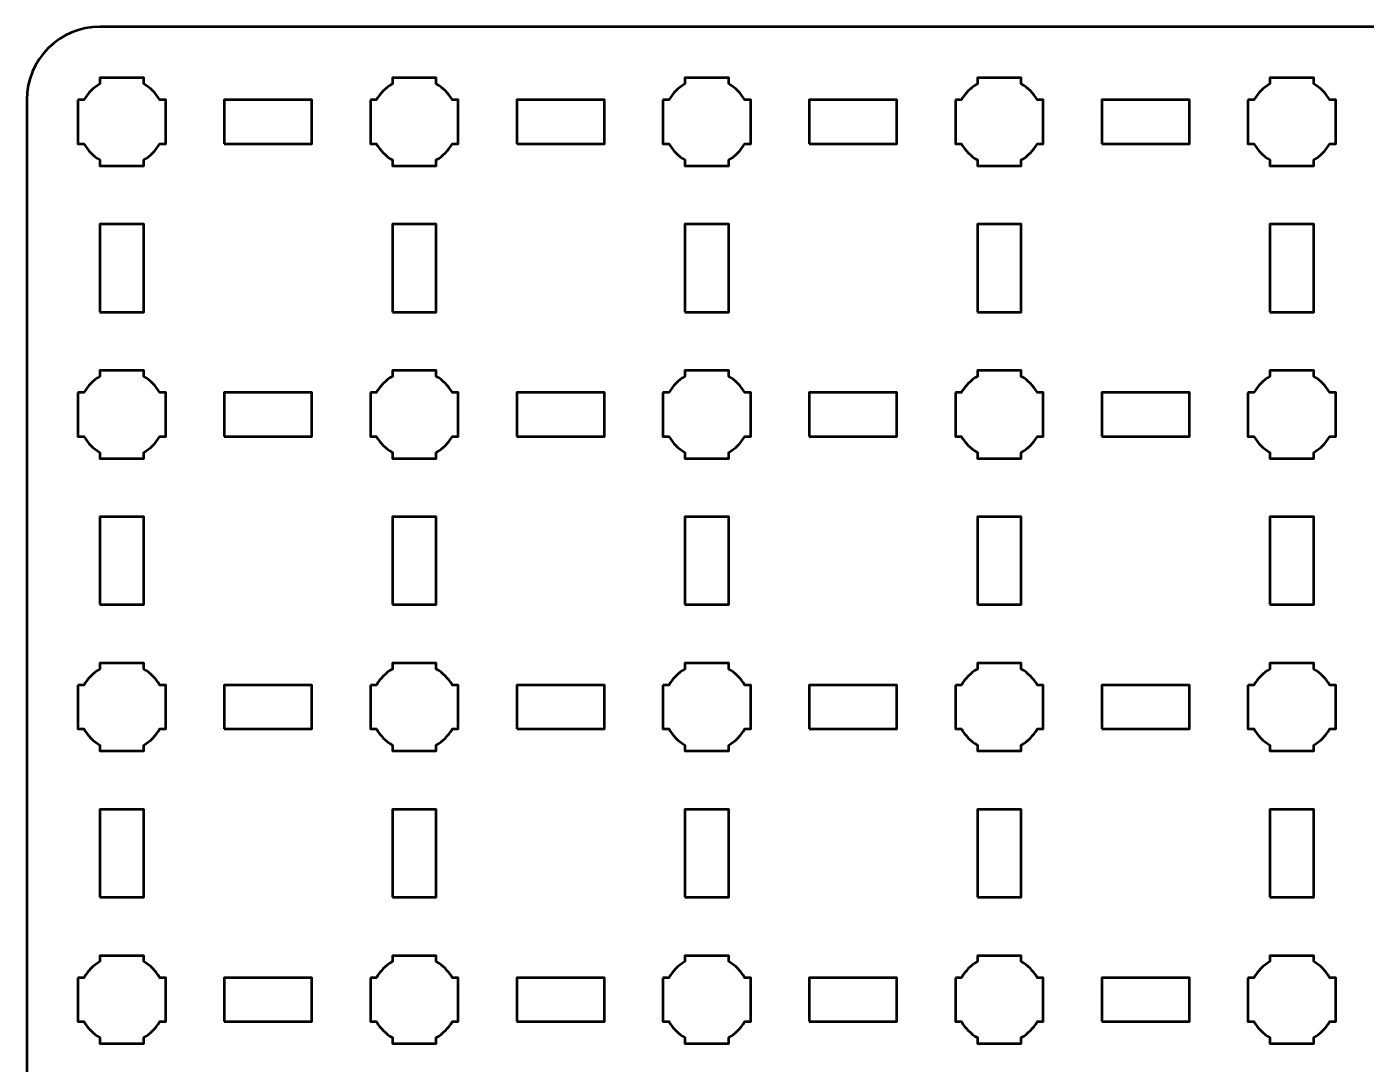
# Model space of a CAD drawing. Header units: centimetres. Extents: x -30.1 to 9.2, y -44.5 to 14.8.
# Drawn here: x -30.15 to -20.99, y 7.71 to 14.8 of the extents above; entities that cross this region are included whole.
import ezdxf

# ---------------------------------------------------------------- set-up
doc = ezdxf.new("R2010")
doc.units = ezdxf.units.CM
doc.header["$MEASUREMENT"] = 0
doc.layers.add('Layer 1', color=7, linetype='Continuous')

msp = doc.modelspace()

# ---------------------------------------------------------------- linework, layer by layer
at = {"layer": 'Layer 1', "color": 250, "lineweight": 53}
for points in [[(-28.8, 14), (-28.2, 14), (-28.2, 14.3), (-28.8, 14.3), (-28.8, 14)], [(-26.8, 14), (-26.2, 14), (-26.2, 14.3), (-26.8, 14.3), (-26.8, 14)], [(-24.8, 14), (-24.2, 14), (-24.2, 14.3), (-24.8, 14.3), (-24.8, 14)], [(-22.8, 14), (-22.2, 14), (-22.2, 14.3), (-22.8, 14.3), (-22.8, 14)], [(-29.65, 12.85), (-29.35, 12.85), (-29.35, 13.45), (-29.65, 13.45), (-29.65, 12.85)], [(-27.65, 12.85), (-27.35, 12.85), (-27.35, 13.45), (-27.65, 13.45), (-27.65, 12.85)], [(-25.65, 12.85), (-25.35, 12.85), (-25.35, 13.45), (-25.65, 13.45), (-25.65, 12.85)], [(-23.65, 12.85), (-23.35, 12.85), (-23.35, 13.45), (-23.65, 13.45), (-23.65, 12.85)], [(-21.65, 12.85), (-21.35, 12.85), (-21.35, 13.45), (-21.65, 13.45), (-21.65, 12.85)], [(-28.8, 12), (-28.2, 12), (-28.2, 12.3), (-28.8, 12.3), (-28.8, 12)], [(-26.8, 12), (-26.2, 12), (-26.2, 12.3), (-26.8, 12.3), (-26.8, 12)], [(-24.8, 12), (-24.2, 12), (-24.2, 12.3), (-24.8, 12.3), (-24.8, 12)], [(-22.8, 12), (-22.2, 12), (-22.2, 12.3), (-22.8, 12.3), (-22.8, 12)], [(-29.65, 10.85), (-29.35, 10.85), (-29.35, 11.45), (-29.65, 11.45), (-29.65, 10.85)], [(-27.65, 10.85), (-27.35, 10.85), (-27.35, 11.45), (-27.65, 11.45), (-27.65, 10.85)], [(-25.65, 10.85), (-25.35, 10.85), (-25.35, 11.45), (-25.65, 11.45), (-25.65, 10.85)], [(-23.65, 10.85), (-23.35, 10.85), (-23.35, 11.45), (-23.65, 11.45), (-23.65, 10.85)], [(-21.65, 10.85), (-21.35, 10.85), (-21.35, 11.45), (-21.65, 11.45), (-21.65, 10.85)], [(-28.8, 10), (-28.2, 10), (-28.2, 10.3), (-28.8, 10.3), (-28.8, 10)], [(-26.8, 10), (-26.2, 10), (-26.2, 10.3), (-26.8, 10.3), (-26.8, 10)], [(-24.8, 10), (-24.2, 10), (-24.2, 10.3), (-24.8, 10.3), (-24.8, 10)], [(-22.8, 10), (-22.2, 10), (-22.2, 10.3), (-22.8, 10.3), (-22.8, 10)], [(-29.65, 8.85), (-29.35, 8.85), (-29.35, 9.45), (-29.65, 9.45), (-29.65, 8.85)], [(-27.65, 8.85), (-27.35, 8.85), (-27.35, 9.45), (-27.65, 9.45), (-27.65, 8.85)], [(-25.65, 8.85), (-25.35, 8.85), (-25.35, 9.45), (-25.65, 9.45), (-25.65, 8.85)], [(-23.65, 8.85), (-23.35, 8.85), (-23.35, 9.45), (-23.65, 9.45), (-23.65, 8.85)], [(-21.65, 8.85), (-21.35, 8.85), (-21.35, 9.45), (-21.65, 9.45), (-21.65, 8.85)], [(-28.8, 8), (-28.2, 8), (-28.2, 8.3), (-28.8, 8.3), (-28.8, 8)], [(-26.8, 8), (-26.2, 8), (-26.2, 8.3), (-26.8, 8.3), (-26.8, 8)], [(-24.8, 8), (-24.2, 8), (-24.2, 8.3), (-24.8, 8.3), (-24.8, 8)], [(-22.8, 8), (-22.2, 8), (-22.2, 8.3), (-22.8, 8.3), (-22.8, 8)]]:
    msp.add_lwpolyline(points, close=True, dxfattribs=at)
msp.add_open_spline([(-30.15, -44), (-30.15, -44), (-30.15, 14.3), (-30.15, 14.3), (-30.15, 14.3), (-30.15, 14.57609), (-29.92609, 14.8), (-29.65, 14.8), (-29.65, 14.8), (-29.65, 14.8), (8.65, 14.8), (8.65, 14.8), (8.65, 14.8), (8.92609, 14.8), (9.15, 14.57609), (9.15, 14.3), (9.15, 14.3), (9.15, 14.3), (9.15, -44), (9.15, -44), (9.15, -44), (9.15, -44.27609), (8.92609, -44.5), (8.65, -44.5), (8.65, -44.5), (8.65, -44.5), (-29.65, -44.5), (-29.65, -44.5), (-29.65, -44.5), (-29.92609, -44.5), (-30.15, -44.27609), (-30.15, -44)], degree=3, knots=[0, 0, 0, 0, 0.125, 0.125, 0.125, 0.125, 0.25, 0.25, 0.25, 0.25, 0.375, 0.375, 0.375, 0.375, 0.5, 0.5, 0.5, 0.5, 0.625, 0.625, 0.625, 0.625, 0.75, 0.75, 0.75, 0.75, 0.875, 0.875, 0.875, 0.875, 1, 1, 1, 1], dxfattribs=at)
at = {"layer": 'Layer 1', "lineweight": 53}
for points in [[(-29.8, 14.3), (-29.8, 14.3), (-29.75985, 14.3), (-29.75985, 14.3), (-29.75985, 14.3), (-29.7335, 14.34553), (-29.69553, 14.3835), (-29.65, 14.40985), (-29.65, 14.40985), (-29.65, 14.40985), (-29.65, 14.45), (-29.65, 14.45), (-29.65, 14.45), (-29.65, 14.45), (-29.5, 14.45), (-29.5, 14.45), (-29.5, 14.45), (-29.5, 14.45), (-29.35, 14.45), (-29.35, 14.45), (-29.35, 14.45), (-29.35, 14.45), (-29.35, 14.40985), (-29.35, 14.40985), (-29.35, 14.40985), (-29.30447, 14.3835), (-29.2665, 14.34553), (-29.24015, 14.3), (-29.24015, 14.3), (-29.24015, 14.3), (-29.2, 14.3), (-29.2, 14.3), (-29.2, 14.3), (-29.2, 14.3), (-29.2, 14.15), (-29.2, 14.15), (-29.2, 14.15), (-29.2, 14.15), (-29.2, 14), (-29.2, 14), (-29.2, 14), (-29.2, 14), (-29.24015, 14), (-29.24015, 14), (-29.24015, 14), (-29.2665, 13.95447), (-29.30447, 13.9165), (-29.35, 13.89015), (-29.35, 13.89015), (-29.35, 13.89015), (-29.35, 13.85), (-29.35, 13.85), (-29.35, 13.85), (-29.35, 13.85), (-29.5, 13.85), (-29.5, 13.85), (-29.5, 13.85), (-29.5, 13.85), (-29.65, 13.85), (-29.65, 13.85), (-29.65, 13.85), (-29.65, 13.85), (-29.65, 13.89015), (-29.65, 13.89015), (-29.65, 13.89015), (-29.69553, 13.9165), (-29.7335, 13.95447), (-29.75985, 14), (-29.75985, 14), (-29.75985, 14), (-29.8, 14), (-29.8, 14), (-29.8, 14), (-29.8, 14), (-29.8, 14.15), (-29.8, 14.15), (-29.8, 14.15), (-29.8, 14.15), (-29.8, 14.3), (-29.8, 14.3)], [(-27.8, 14.3), (-27.8, 14.3), (-27.75985, 14.3), (-27.75985, 14.3), (-27.75985, 14.3), (-27.7335, 14.34553), (-27.69553, 14.3835), (-27.65, 14.40985), (-27.65, 14.40985), (-27.65, 14.40985), (-27.65, 14.45), (-27.65, 14.45), (-27.65, 14.45), (-27.65, 14.45), (-27.5, 14.45), (-27.5, 14.45), (-27.5, 14.45), (-27.5, 14.45), (-27.35, 14.45), (-27.35, 14.45), (-27.35, 14.45), (-27.35, 14.45), (-27.35, 14.40985), (-27.35, 14.40985), (-27.35, 14.40985), (-27.30447, 14.3835), (-27.2665, 14.34553), (-27.24015, 14.3), (-27.24015, 14.3), (-27.24015, 14.3), (-27.2, 14.3), (-27.2, 14.3), (-27.2, 14.3), (-27.2, 14.3), (-27.2, 14.15), (-27.2, 14.15), (-27.2, 14.15), (-27.2, 14.15), (-27.2, 14), (-27.2, 14), (-27.2, 14), (-27.2, 14), (-27.24015, 14), (-27.24015, 14), (-27.24015, 14), (-27.2665, 13.95447), (-27.30447, 13.9165), (-27.35, 13.89015), (-27.35, 13.89015), (-27.35, 13.89015), (-27.35, 13.85), (-27.35, 13.85), (-27.35, 13.85), (-27.35, 13.85), (-27.5, 13.85), (-27.5, 13.85), (-27.5, 13.85), (-27.5, 13.85), (-27.65, 13.85), (-27.65, 13.85), (-27.65, 13.85), (-27.65, 13.85), (-27.65, 13.89015), (-27.65, 13.89015), (-27.65, 13.89015), (-27.69553, 13.9165), (-27.7335, 13.95447), (-27.75985, 14), (-27.75985, 14), (-27.75985, 14), (-27.8, 14), (-27.8, 14), (-27.8, 14), (-27.8, 14), (-27.8, 14.15), (-27.8, 14.15), (-27.8, 14.15), (-27.8, 14.15), (-27.8, 14.3), (-27.8, 14.3)], [(-25.8, 14.3), (-25.8, 14.3), (-25.75985, 14.3), (-25.75985, 14.3), (-25.75985, 14.3), (-25.7335, 14.34553), (-25.69553, 14.3835), (-25.65, 14.40985), (-25.65, 14.40985), (-25.65, 14.40985), (-25.65, 14.45), (-25.65, 14.45), (-25.65, 14.45), (-25.65, 14.45), (-25.5, 14.45), (-25.5, 14.45), (-25.5, 14.45), (-25.5, 14.45), (-25.35, 14.45), (-25.35, 14.45), (-25.35, 14.45), (-25.35, 14.45), (-25.35, 14.40985), (-25.35, 14.40985), (-25.35, 14.40985), (-25.30447, 14.3835), (-25.2665, 14.34553), (-25.24015, 14.3), (-25.24015, 14.3), (-25.24015, 14.3), (-25.2, 14.3), (-25.2, 14.3), (-25.2, 14.3), (-25.2, 14.3), (-25.2, 14.15), (-25.2, 14.15), (-25.2, 14.15), (-25.2, 14.15), (-25.2, 14), (-25.2, 14), (-25.2, 14), (-25.2, 14), (-25.24015, 14), (-25.24015, 14), (-25.24015, 14), (-25.2665, 13.95447), (-25.30447, 13.9165), (-25.35, 13.89015), (-25.35, 13.89015), (-25.35, 13.89015), (-25.35, 13.85), (-25.35, 13.85), (-25.35, 13.85), (-25.35, 13.85), (-25.5, 13.85), (-25.5, 13.85), (-25.5, 13.85), (-25.5, 13.85), (-25.65, 13.85), (-25.65, 13.85), (-25.65, 13.85), (-25.65, 13.85), (-25.65, 13.89015), (-25.65, 13.89015), (-25.65, 13.89015), (-25.69553, 13.9165), (-25.7335, 13.95447), (-25.75985, 14), (-25.75985, 14), (-25.75985, 14), (-25.8, 14), (-25.8, 14), (-25.8, 14), (-25.8, 14), (-25.8, 14.15), (-25.8, 14.15), (-25.8, 14.15), (-25.8, 14.15), (-25.8, 14.3), (-25.8, 14.3)], [(-23.8, 14.3), (-23.8, 14.3), (-23.75985, 14.3), (-23.75985, 14.3), (-23.75985, 14.3), (-23.7335, 14.34553), (-23.69553, 14.3835), (-23.65, 14.40985), (-23.65, 14.40985), (-23.65, 14.40985), (-23.65, 14.45), (-23.65, 14.45), (-23.65, 14.45), (-23.65, 14.45), (-23.5, 14.45), (-23.5, 14.45), (-23.5, 14.45), (-23.5, 14.45), (-23.35, 14.45), (-23.35, 14.45), (-23.35, 14.45), (-23.35, 14.45), (-23.35, 14.40985), (-23.35, 14.40985), (-23.35, 14.40985), (-23.30447, 14.3835), (-23.2665, 14.34553), (-23.24015, 14.3), (-23.24015, 14.3), (-23.24015, 14.3), (-23.2, 14.3), (-23.2, 14.3), (-23.2, 14.3), (-23.2, 14.3), (-23.2, 14.15), (-23.2, 14.15), (-23.2, 14.15), (-23.2, 14.15), (-23.2, 14), (-23.2, 14), (-23.2, 14), (-23.2, 14), (-23.24015, 14), (-23.24015, 14), (-23.24015, 14), (-23.2665, 13.95447), (-23.30447, 13.9165), (-23.35, 13.89015), (-23.35, 13.89015), (-23.35, 13.89015), (-23.35, 13.85), (-23.35, 13.85), (-23.35, 13.85), (-23.35, 13.85), (-23.5, 13.85), (-23.5, 13.85), (-23.5, 13.85), (-23.5, 13.85), (-23.65, 13.85), (-23.65, 13.85), (-23.65, 13.85), (-23.65, 13.85), (-23.65, 13.89015), (-23.65, 13.89015), (-23.65, 13.89015), (-23.69553, 13.9165), (-23.7335, 13.95447), (-23.75985, 14), (-23.75985, 14), (-23.75985, 14), (-23.8, 14), (-23.8, 14), (-23.8, 14), (-23.8, 14), (-23.8, 14.15), (-23.8, 14.15), (-23.8, 14.15), (-23.8, 14.15), (-23.8, 14.3), (-23.8, 14.3)], [(-21.8, 14.3), (-21.8, 14.3), (-21.75985, 14.3), (-21.75985, 14.3), (-21.75985, 14.3), (-21.7335, 14.34553), (-21.69553, 14.3835), (-21.65, 14.40985), (-21.65, 14.40985), (-21.65, 14.40985), (-21.65, 14.45), (-21.65, 14.45), (-21.65, 14.45), (-21.65, 14.45), (-21.5, 14.45), (-21.5, 14.45), (-21.5, 14.45), (-21.5, 14.45), (-21.35, 14.45), (-21.35, 14.45), (-21.35, 14.45), (-21.35, 14.45), (-21.35, 14.40985), (-21.35, 14.40985), (-21.35, 14.40985), (-21.30447, 14.3835), (-21.2665, 14.34553), (-21.24015, 14.3), (-21.24015, 14.3), (-21.24015, 14.3), (-21.2, 14.3), (-21.2, 14.3), (-21.2, 14.3), (-21.2, 14.3), (-21.2, 14.15), (-21.2, 14.15), (-21.2, 14.15), (-21.2, 14.15), (-21.2, 14), (-21.2, 14), (-21.2, 14), (-21.2, 14), (-21.24015, 14), (-21.24015, 14), (-21.24015, 14), (-21.2665, 13.95447), (-21.30447, 13.9165), (-21.35, 13.89015), (-21.35, 13.89015), (-21.35, 13.89015), (-21.35, 13.85), (-21.35, 13.85), (-21.35, 13.85), (-21.35, 13.85), (-21.5, 13.85), (-21.5, 13.85), (-21.5, 13.85), (-21.5, 13.85), (-21.65, 13.85), (-21.65, 13.85), (-21.65, 13.85), (-21.65, 13.85), (-21.65, 13.89015), (-21.65, 13.89015), (-21.65, 13.89015), (-21.69553, 13.9165), (-21.7335, 13.95447), (-21.75985, 14), (-21.75985, 14), (-21.75985, 14), (-21.8, 14), (-21.8, 14), (-21.8, 14), (-21.8, 14), (-21.8, 14.15), (-21.8, 14.15), (-21.8, 14.15), (-21.8, 14.15), (-21.8, 14.3), (-21.8, 14.3)], [(-29.8, 12.3), (-29.8, 12.3), (-29.75985, 12.3), (-29.75985, 12.3), (-29.75985, 12.3), (-29.7335, 12.34553), (-29.69553, 12.3835), (-29.65, 12.40985), (-29.65, 12.40985), (-29.65, 12.40985), (-29.65, 12.45), (-29.65, 12.45), (-29.65, 12.45), (-29.65, 12.45), (-29.5, 12.45), (-29.5, 12.45), (-29.5, 12.45), (-29.5, 12.45), (-29.35, 12.45), (-29.35, 12.45), (-29.35, 12.45), (-29.35, 12.45), (-29.35, 12.40985), (-29.35, 12.40985), (-29.35, 12.40985), (-29.30447, 12.3835), (-29.2665, 12.34553), (-29.24015, 12.3), (-29.24015, 12.3), (-29.24015, 12.3), (-29.2, 12.3), (-29.2, 12.3), (-29.2, 12.3), (-29.2, 12.3), (-29.2, 12.15), (-29.2, 12.15), (-29.2, 12.15), (-29.2, 12.15), (-29.2, 12), (-29.2, 12), (-29.2, 12), (-29.2, 12), (-29.24015, 12), (-29.24015, 12), (-29.24015, 12), (-29.2665, 11.95447), (-29.30447, 11.9165), (-29.35, 11.89015), (-29.35, 11.89015), (-29.35, 11.89015), (-29.35, 11.85), (-29.35, 11.85), (-29.35, 11.85), (-29.35, 11.85), (-29.5, 11.85), (-29.5, 11.85), (-29.5, 11.85), (-29.5, 11.85), (-29.65, 11.85), (-29.65, 11.85), (-29.65, 11.85), (-29.65, 11.85), (-29.65, 11.89015), (-29.65, 11.89015), (-29.65, 11.89015), (-29.69553, 11.9165), (-29.7335, 11.95447), (-29.75985, 12), (-29.75985, 12), (-29.75985, 12), (-29.8, 12), (-29.8, 12), (-29.8, 12), (-29.8, 12), (-29.8, 12.15), (-29.8, 12.15), (-29.8, 12.15), (-29.8, 12.15), (-29.8, 12.3), (-29.8, 12.3)], [(-27.8, 12.3), (-27.8, 12.3), (-27.75985, 12.3), (-27.75985, 12.3), (-27.75985, 12.3), (-27.7335, 12.34553), (-27.69553, 12.3835), (-27.65, 12.40985), (-27.65, 12.40985), (-27.65, 12.40985), (-27.65, 12.45), (-27.65, 12.45), (-27.65, 12.45), (-27.65, 12.45), (-27.5, 12.45), (-27.5, 12.45), (-27.5, 12.45), (-27.5, 12.45), (-27.35, 12.45), (-27.35, 12.45), (-27.35, 12.45), (-27.35, 12.45), (-27.35, 12.40985), (-27.35, 12.40985), (-27.35, 12.40985), (-27.30447, 12.3835), (-27.2665, 12.34553), (-27.24015, 12.3), (-27.24015, 12.3), (-27.24015, 12.3), (-27.2, 12.3), (-27.2, 12.3), (-27.2, 12.3), (-27.2, 12.3), (-27.2, 12.15), (-27.2, 12.15), (-27.2, 12.15), (-27.2, 12.15), (-27.2, 12), (-27.2, 12), (-27.2, 12), (-27.2, 12), (-27.24015, 12), (-27.24015, 12), (-27.24015, 12), (-27.2665, 11.95447), (-27.30447, 11.9165), (-27.35, 11.89015), (-27.35, 11.89015), (-27.35, 11.89015), (-27.35, 11.85), (-27.35, 11.85), (-27.35, 11.85), (-27.35, 11.85), (-27.5, 11.85), (-27.5, 11.85), (-27.5, 11.85), (-27.5, 11.85), (-27.65, 11.85), (-27.65, 11.85), (-27.65, 11.85), (-27.65, 11.85), (-27.65, 11.89015), (-27.65, 11.89015), (-27.65, 11.89015), (-27.69553, 11.9165), (-27.7335, 11.95447), (-27.75985, 12), (-27.75985, 12), (-27.75985, 12), (-27.8, 12), (-27.8, 12), (-27.8, 12), (-27.8, 12), (-27.8, 12.15), (-27.8, 12.15), (-27.8, 12.15), (-27.8, 12.15), (-27.8, 12.3), (-27.8, 12.3)], [(-25.8, 12.3), (-25.8, 12.3), (-25.75985, 12.3), (-25.75985, 12.3), (-25.75985, 12.3), (-25.7335, 12.34553), (-25.69553, 12.3835), (-25.65, 12.40985), (-25.65, 12.40985), (-25.65, 12.40985), (-25.65, 12.45), (-25.65, 12.45), (-25.65, 12.45), (-25.65, 12.45), (-25.5, 12.45), (-25.5, 12.45), (-25.5, 12.45), (-25.5, 12.45), (-25.35, 12.45), (-25.35, 12.45), (-25.35, 12.45), (-25.35, 12.45), (-25.35, 12.40985), (-25.35, 12.40985), (-25.35, 12.40985), (-25.30447, 12.3835), (-25.2665, 12.34553), (-25.24015, 12.3), (-25.24015, 12.3), (-25.24015, 12.3), (-25.2, 12.3), (-25.2, 12.3), (-25.2, 12.3), (-25.2, 12.3), (-25.2, 12.15), (-25.2, 12.15), (-25.2, 12.15), (-25.2, 12.15), (-25.2, 12), (-25.2, 12), (-25.2, 12), (-25.2, 12), (-25.24015, 12), (-25.24015, 12), (-25.24015, 12), (-25.2665, 11.95447), (-25.30447, 11.9165), (-25.35, 11.89015), (-25.35, 11.89015), (-25.35, 11.89015), (-25.35, 11.85), (-25.35, 11.85), (-25.35, 11.85), (-25.35, 11.85), (-25.5, 11.85), (-25.5, 11.85), (-25.5, 11.85), (-25.5, 11.85), (-25.65, 11.85), (-25.65, 11.85), (-25.65, 11.85), (-25.65, 11.85), (-25.65, 11.89015), (-25.65, 11.89015), (-25.65, 11.89015), (-25.69553, 11.9165), (-25.7335, 11.95447), (-25.75985, 12), (-25.75985, 12), (-25.75985, 12), (-25.8, 12), (-25.8, 12), (-25.8, 12), (-25.8, 12), (-25.8, 12.15), (-25.8, 12.15), (-25.8, 12.15), (-25.8, 12.15), (-25.8, 12.3), (-25.8, 12.3)], [(-23.8, 12.3), (-23.8, 12.3), (-23.75985, 12.3), (-23.75985, 12.3), (-23.75985, 12.3), (-23.7335, 12.34553), (-23.69553, 12.3835), (-23.65, 12.40985), (-23.65, 12.40985), (-23.65, 12.40985), (-23.65, 12.45), (-23.65, 12.45), (-23.65, 12.45), (-23.65, 12.45), (-23.5, 12.45), (-23.5, 12.45), (-23.5, 12.45), (-23.5, 12.45), (-23.35, 12.45), (-23.35, 12.45), (-23.35, 12.45), (-23.35, 12.45), (-23.35, 12.40985), (-23.35, 12.40985), (-23.35, 12.40985), (-23.30447, 12.3835), (-23.2665, 12.34553), (-23.24015, 12.3), (-23.24015, 12.3), (-23.24015, 12.3), (-23.2, 12.3), (-23.2, 12.3), (-23.2, 12.3), (-23.2, 12.3), (-23.2, 12.15), (-23.2, 12.15), (-23.2, 12.15), (-23.2, 12.15), (-23.2, 12), (-23.2, 12), (-23.2, 12), (-23.2, 12), (-23.24015, 12), (-23.24015, 12), (-23.24015, 12), (-23.2665, 11.95447), (-23.30447, 11.9165), (-23.35, 11.89015), (-23.35, 11.89015), (-23.35, 11.89015), (-23.35, 11.85), (-23.35, 11.85), (-23.35, 11.85), (-23.35, 11.85), (-23.5, 11.85), (-23.5, 11.85), (-23.5, 11.85), (-23.5, 11.85), (-23.65, 11.85), (-23.65, 11.85), (-23.65, 11.85), (-23.65, 11.85), (-23.65, 11.89015), (-23.65, 11.89015), (-23.65, 11.89015), (-23.69553, 11.9165), (-23.7335, 11.95447), (-23.75985, 12), (-23.75985, 12), (-23.75985, 12), (-23.8, 12), (-23.8, 12), (-23.8, 12), (-23.8, 12), (-23.8, 12.15), (-23.8, 12.15), (-23.8, 12.15), (-23.8, 12.15), (-23.8, 12.3), (-23.8, 12.3)], [(-21.8, 12.3), (-21.8, 12.3), (-21.75985, 12.3), (-21.75985, 12.3), (-21.75985, 12.3), (-21.7335, 12.34553), (-21.69553, 12.3835), (-21.65, 12.40985), (-21.65, 12.40985), (-21.65, 12.40985), (-21.65, 12.45), (-21.65, 12.45), (-21.65, 12.45), (-21.65, 12.45), (-21.5, 12.45), (-21.5, 12.45), (-21.5, 12.45), (-21.5, 12.45), (-21.35, 12.45), (-21.35, 12.45), (-21.35, 12.45), (-21.35, 12.45), (-21.35, 12.40985), (-21.35, 12.40985), (-21.35, 12.40985), (-21.30447, 12.3835), (-21.2665, 12.34553), (-21.24015, 12.3), (-21.24015, 12.3), (-21.24015, 12.3), (-21.2, 12.3), (-21.2, 12.3), (-21.2, 12.3), (-21.2, 12.3), (-21.2, 12.15), (-21.2, 12.15), (-21.2, 12.15), (-21.2, 12.15), (-21.2, 12), (-21.2, 12), (-21.2, 12), (-21.2, 12), (-21.24015, 12), (-21.24015, 12), (-21.24015, 12), (-21.2665, 11.95447), (-21.30447, 11.9165), (-21.35, 11.89015), (-21.35, 11.89015), (-21.35, 11.89015), (-21.35, 11.85), (-21.35, 11.85), (-21.35, 11.85), (-21.35, 11.85), (-21.5, 11.85), (-21.5, 11.85), (-21.5, 11.85), (-21.5, 11.85), (-21.65, 11.85), (-21.65, 11.85), (-21.65, 11.85), (-21.65, 11.85), (-21.65, 11.89015), (-21.65, 11.89015), (-21.65, 11.89015), (-21.69553, 11.9165), (-21.7335, 11.95447), (-21.75985, 12), (-21.75985, 12), (-21.75985, 12), (-21.8, 12), (-21.8, 12), (-21.8, 12), (-21.8, 12), (-21.8, 12.15), (-21.8, 12.15), (-21.8, 12.15), (-21.8, 12.15), (-21.8, 12.3), (-21.8, 12.3)], [(-29.8, 10.3), (-29.8, 10.3), (-29.75985, 10.3), (-29.75985, 10.3), (-29.75985, 10.3), (-29.7335, 10.34553), (-29.69553, 10.3835), (-29.65, 10.40985), (-29.65, 10.40985), (-29.65, 10.40985), (-29.65, 10.45), (-29.65, 10.45), (-29.65, 10.45), (-29.65, 10.45), (-29.5, 10.45), (-29.5, 10.45), (-29.5, 10.45), (-29.5, 10.45), (-29.35, 10.45), (-29.35, 10.45), (-29.35, 10.45), (-29.35, 10.45), (-29.35, 10.40985), (-29.35, 10.40985), (-29.35, 10.40985), (-29.30447, 10.3835), (-29.2665, 10.34553), (-29.24015, 10.3), (-29.24015, 10.3), (-29.24015, 10.3), (-29.2, 10.3), (-29.2, 10.3), (-29.2, 10.3), (-29.2, 10.3), (-29.2, 10.15), (-29.2, 10.15), (-29.2, 10.15), (-29.2, 10.15), (-29.2, 10), (-29.2, 10), (-29.2, 10), (-29.2, 10), (-29.24015, 10), (-29.24015, 10), (-29.24015, 10), (-29.2665, 9.95447), (-29.30447, 9.9165), (-29.35, 9.89015), (-29.35, 9.89015), (-29.35, 9.89015), (-29.35, 9.85), (-29.35, 9.85), (-29.35, 9.85), (-29.35, 9.85), (-29.5, 9.85), (-29.5, 9.85), (-29.5, 9.85), (-29.5, 9.85), (-29.65, 9.85), (-29.65, 9.85), (-29.65, 9.85), (-29.65, 9.85), (-29.65, 9.89015), (-29.65, 9.89015), (-29.65, 9.89015), (-29.69553, 9.9165), (-29.7335, 9.95447), (-29.75985, 10), (-29.75985, 10), (-29.75985, 10), (-29.8, 10), (-29.8, 10), (-29.8, 10), (-29.8, 10), (-29.8, 10.15), (-29.8, 10.15), (-29.8, 10.15), (-29.8, 10.15), (-29.8, 10.3), (-29.8, 10.3)], [(-27.8, 10.3), (-27.8, 10.3), (-27.75985, 10.3), (-27.75985, 10.3), (-27.75985, 10.3), (-27.7335, 10.34553), (-27.69553, 10.3835), (-27.65, 10.40985), (-27.65, 10.40985), (-27.65, 10.40985), (-27.65, 10.45), (-27.65, 10.45), (-27.65, 10.45), (-27.65, 10.45), (-27.5, 10.45), (-27.5, 10.45), (-27.5, 10.45), (-27.5, 10.45), (-27.35, 10.45), (-27.35, 10.45), (-27.35, 10.45), (-27.35, 10.45), (-27.35, 10.40985), (-27.35, 10.40985), (-27.35, 10.40985), (-27.30447, 10.3835), (-27.2665, 10.34553), (-27.24015, 10.3), (-27.24015, 10.3), (-27.24015, 10.3), (-27.2, 10.3), (-27.2, 10.3), (-27.2, 10.3), (-27.2, 10.3), (-27.2, 10.15), (-27.2, 10.15), (-27.2, 10.15), (-27.2, 10.15), (-27.2, 10), (-27.2, 10), (-27.2, 10), (-27.2, 10), (-27.24015, 10), (-27.24015, 10), (-27.24015, 10), (-27.2665, 9.95447), (-27.30447, 9.9165), (-27.35, 9.89015), (-27.35, 9.89015), (-27.35, 9.89015), (-27.35, 9.85), (-27.35, 9.85), (-27.35, 9.85), (-27.35, 9.85), (-27.5, 9.85), (-27.5, 9.85), (-27.5, 9.85), (-27.5, 9.85), (-27.65, 9.85), (-27.65, 9.85), (-27.65, 9.85), (-27.65, 9.85), (-27.65, 9.89015), (-27.65, 9.89015), (-27.65, 9.89015), (-27.69553, 9.9165), (-27.7335, 9.95447), (-27.75985, 10), (-27.75985, 10), (-27.75985, 10), (-27.8, 10), (-27.8, 10), (-27.8, 10), (-27.8, 10), (-27.8, 10.15), (-27.8, 10.15), (-27.8, 10.15), (-27.8, 10.15), (-27.8, 10.3), (-27.8, 10.3)], [(-25.8, 10.3), (-25.8, 10.3), (-25.75985, 10.3), (-25.75985, 10.3), (-25.75985, 10.3), (-25.7335, 10.34553), (-25.69553, 10.3835), (-25.65, 10.40985), (-25.65, 10.40985), (-25.65, 10.40985), (-25.65, 10.45), (-25.65, 10.45), (-25.65, 10.45), (-25.65, 10.45), (-25.5, 10.45), (-25.5, 10.45), (-25.5, 10.45), (-25.5, 10.45), (-25.35, 10.45), (-25.35, 10.45), (-25.35, 10.45), (-25.35, 10.45), (-25.35, 10.40985), (-25.35, 10.40985), (-25.35, 10.40985), (-25.30447, 10.3835), (-25.2665, 10.34553), (-25.24015, 10.3), (-25.24015, 10.3), (-25.24015, 10.3), (-25.2, 10.3), (-25.2, 10.3), (-25.2, 10.3), (-25.2, 10.3), (-25.2, 10.15), (-25.2, 10.15), (-25.2, 10.15), (-25.2, 10.15), (-25.2, 10), (-25.2, 10), (-25.2, 10), (-25.2, 10), (-25.24015, 10), (-25.24015, 10), (-25.24015, 10), (-25.2665, 9.95447), (-25.30447, 9.9165), (-25.35, 9.89015), (-25.35, 9.89015), (-25.35, 9.89015), (-25.35, 9.85), (-25.35, 9.85), (-25.35, 9.85), (-25.35, 9.85), (-25.5, 9.85), (-25.5, 9.85), (-25.5, 9.85), (-25.5, 9.85), (-25.65, 9.85), (-25.65, 9.85), (-25.65, 9.85), (-25.65, 9.85), (-25.65, 9.89015), (-25.65, 9.89015), (-25.65, 9.89015), (-25.69553, 9.9165), (-25.7335, 9.95447), (-25.75985, 10), (-25.75985, 10), (-25.75985, 10), (-25.8, 10), (-25.8, 10), (-25.8, 10), (-25.8, 10), (-25.8, 10.15), (-25.8, 10.15), (-25.8, 10.15), (-25.8, 10.15), (-25.8, 10.3), (-25.8, 10.3)], [(-23.8, 10.3), (-23.8, 10.3), (-23.75985, 10.3), (-23.75985, 10.3), (-23.75985, 10.3), (-23.7335, 10.34553), (-23.69553, 10.3835), (-23.65, 10.40985), (-23.65, 10.40985), (-23.65, 10.40985), (-23.65, 10.45), (-23.65, 10.45), (-23.65, 10.45), (-23.65, 10.45), (-23.5, 10.45), (-23.5, 10.45), (-23.5, 10.45), (-23.5, 10.45), (-23.35, 10.45), (-23.35, 10.45), (-23.35, 10.45), (-23.35, 10.45), (-23.35, 10.40985), (-23.35, 10.40985), (-23.35, 10.40985), (-23.30447, 10.3835), (-23.2665, 10.34553), (-23.24015, 10.3), (-23.24015, 10.3), (-23.24015, 10.3), (-23.2, 10.3), (-23.2, 10.3), (-23.2, 10.3), (-23.2, 10.3), (-23.2, 10.15), (-23.2, 10.15), (-23.2, 10.15), (-23.2, 10.15), (-23.2, 10), (-23.2, 10), (-23.2, 10), (-23.2, 10), (-23.24015, 10), (-23.24015, 10), (-23.24015, 10), (-23.2665, 9.95447), (-23.30447, 9.9165), (-23.35, 9.89015), (-23.35, 9.89015), (-23.35, 9.89015), (-23.35, 9.85), (-23.35, 9.85), (-23.35, 9.85), (-23.35, 9.85), (-23.5, 9.85), (-23.5, 9.85), (-23.5, 9.85), (-23.5, 9.85), (-23.65, 9.85), (-23.65, 9.85), (-23.65, 9.85), (-23.65, 9.85), (-23.65, 9.89015), (-23.65, 9.89015), (-23.65, 9.89015), (-23.69553, 9.9165), (-23.7335, 9.95447), (-23.75985, 10), (-23.75985, 10), (-23.75985, 10), (-23.8, 10), (-23.8, 10), (-23.8, 10), (-23.8, 10), (-23.8, 10.15), (-23.8, 10.15), (-23.8, 10.15), (-23.8, 10.15), (-23.8, 10.3), (-23.8, 10.3)], [(-21.8, 10.3), (-21.8, 10.3), (-21.75985, 10.3), (-21.75985, 10.3), (-21.75985, 10.3), (-21.7335, 10.34553), (-21.69553, 10.3835), (-21.65, 10.40985), (-21.65, 10.40985), (-21.65, 10.40985), (-21.65, 10.45), (-21.65, 10.45), (-21.65, 10.45), (-21.65, 10.45), (-21.5, 10.45), (-21.5, 10.45), (-21.5, 10.45), (-21.5, 10.45), (-21.35, 10.45), (-21.35, 10.45), (-21.35, 10.45), (-21.35, 10.45), (-21.35, 10.40985), (-21.35, 10.40985), (-21.35, 10.40985), (-21.30447, 10.3835), (-21.2665, 10.34553), (-21.24015, 10.3), (-21.24015, 10.3), (-21.24015, 10.3), (-21.2, 10.3), (-21.2, 10.3), (-21.2, 10.3), (-21.2, 10.3), (-21.2, 10.15), (-21.2, 10.15), (-21.2, 10.15), (-21.2, 10.15), (-21.2, 10), (-21.2, 10), (-21.2, 10), (-21.2, 10), (-21.24015, 10), (-21.24015, 10), (-21.24015, 10), (-21.2665, 9.95447), (-21.30447, 9.9165), (-21.35, 9.89015), (-21.35, 9.89015), (-21.35, 9.89015), (-21.35, 9.85), (-21.35, 9.85), (-21.35, 9.85), (-21.35, 9.85), (-21.5, 9.85), (-21.5, 9.85), (-21.5, 9.85), (-21.5, 9.85), (-21.65, 9.85), (-21.65, 9.85), (-21.65, 9.85), (-21.65, 9.85), (-21.65, 9.89015), (-21.65, 9.89015), (-21.65, 9.89015), (-21.69553, 9.9165), (-21.7335, 9.95447), (-21.75985, 10), (-21.75985, 10), (-21.75985, 10), (-21.8, 10), (-21.8, 10), (-21.8, 10), (-21.8, 10), (-21.8, 10.15), (-21.8, 10.15), (-21.8, 10.15), (-21.8, 10.15), (-21.8, 10.3), (-21.8, 10.3)], [(-29.8, 8.3), (-29.8, 8.3), (-29.75985, 8.3), (-29.75985, 8.3), (-29.75985, 8.3), (-29.7335, 8.34553), (-29.69553, 8.3835), (-29.65, 8.40985), (-29.65, 8.40985), (-29.65, 8.40985), (-29.65, 8.45), (-29.65, 8.45), (-29.65, 8.45), (-29.65, 8.45), (-29.5, 8.45), (-29.5, 8.45), (-29.5, 8.45), (-29.5, 8.45), (-29.35, 8.45), (-29.35, 8.45), (-29.35, 8.45), (-29.35, 8.45), (-29.35, 8.40985), (-29.35, 8.40985), (-29.35, 8.40985), (-29.30447, 8.3835), (-29.2665, 8.34553), (-29.24015, 8.3), (-29.24015, 8.3), (-29.24015, 8.3), (-29.2, 8.3), (-29.2, 8.3), (-29.2, 8.3), (-29.2, 8.3), (-29.2, 8.15), (-29.2, 8.15), (-29.2, 8.15), (-29.2, 8.15), (-29.2, 8), (-29.2, 8), (-29.2, 8), (-29.2, 8), (-29.24015, 8), (-29.24015, 8), (-29.24015, 8), (-29.2665, 7.95447), (-29.30447, 7.9165), (-29.35, 7.89015), (-29.35, 7.89015), (-29.35, 7.89015), (-29.35, 7.85), (-29.35, 7.85), (-29.35, 7.85), (-29.35, 7.85), (-29.5, 7.85), (-29.5, 7.85), (-29.5, 7.85), (-29.5, 7.85), (-29.65, 7.85), (-29.65, 7.85), (-29.65, 7.85), (-29.65, 7.85), (-29.65, 7.89015), (-29.65, 7.89015), (-29.65, 7.89015), (-29.69553, 7.9165), (-29.7335, 7.95447), (-29.75985, 8), (-29.75985, 8), (-29.75985, 8), (-29.8, 8), (-29.8, 8), (-29.8, 8), (-29.8, 8), (-29.8, 8.15), (-29.8, 8.15), (-29.8, 8.15), (-29.8, 8.15), (-29.8, 8.3), (-29.8, 8.3)], [(-27.8, 8.3), (-27.8, 8.3), (-27.75985, 8.3), (-27.75985, 8.3), (-27.75985, 8.3), (-27.7335, 8.34553), (-27.69553, 8.3835), (-27.65, 8.40985), (-27.65, 8.40985), (-27.65, 8.40985), (-27.65, 8.45), (-27.65, 8.45), (-27.65, 8.45), (-27.65, 8.45), (-27.5, 8.45), (-27.5, 8.45), (-27.5, 8.45), (-27.5, 8.45), (-27.35, 8.45), (-27.35, 8.45), (-27.35, 8.45), (-27.35, 8.45), (-27.35, 8.40985), (-27.35, 8.40985), (-27.35, 8.40985), (-27.30447, 8.3835), (-27.2665, 8.34553), (-27.24015, 8.3), (-27.24015, 8.3), (-27.24015, 8.3), (-27.2, 8.3), (-27.2, 8.3), (-27.2, 8.3), (-27.2, 8.3), (-27.2, 8.15), (-27.2, 8.15), (-27.2, 8.15), (-27.2, 8.15), (-27.2, 8), (-27.2, 8), (-27.2, 8), (-27.2, 8), (-27.24015, 8), (-27.24015, 8), (-27.24015, 8), (-27.2665, 7.95447), (-27.30447, 7.9165), (-27.35, 7.89015), (-27.35, 7.89015), (-27.35, 7.89015), (-27.35, 7.85), (-27.35, 7.85), (-27.35, 7.85), (-27.35, 7.85), (-27.5, 7.85), (-27.5, 7.85), (-27.5, 7.85), (-27.5, 7.85), (-27.65, 7.85), (-27.65, 7.85), (-27.65, 7.85), (-27.65, 7.85), (-27.65, 7.89015), (-27.65, 7.89015), (-27.65, 7.89015), (-27.69553, 7.9165), (-27.7335, 7.95447), (-27.75985, 8), (-27.75985, 8), (-27.75985, 8), (-27.8, 8), (-27.8, 8), (-27.8, 8), (-27.8, 8), (-27.8, 8.15), (-27.8, 8.15), (-27.8, 8.15), (-27.8, 8.15), (-27.8, 8.3), (-27.8, 8.3)], [(-25.8, 8.3), (-25.8, 8.3), (-25.75985, 8.3), (-25.75985, 8.3), (-25.75985, 8.3), (-25.7335, 8.34553), (-25.69553, 8.3835), (-25.65, 8.40985), (-25.65, 8.40985), (-25.65, 8.40985), (-25.65, 8.45), (-25.65, 8.45), (-25.65, 8.45), (-25.65, 8.45), (-25.5, 8.45), (-25.5, 8.45), (-25.5, 8.45), (-25.5, 8.45), (-25.35, 8.45), (-25.35, 8.45), (-25.35, 8.45), (-25.35, 8.45), (-25.35, 8.40985), (-25.35, 8.40985), (-25.35, 8.40985), (-25.30447, 8.3835), (-25.2665, 8.34553), (-25.24015, 8.3), (-25.24015, 8.3), (-25.24015, 8.3), (-25.2, 8.3), (-25.2, 8.3), (-25.2, 8.3), (-25.2, 8.3), (-25.2, 8.15), (-25.2, 8.15), (-25.2, 8.15), (-25.2, 8.15), (-25.2, 8), (-25.2, 8), (-25.2, 8), (-25.2, 8), (-25.24015, 8), (-25.24015, 8), (-25.24015, 8), (-25.2665, 7.95447), (-25.30447, 7.9165), (-25.35, 7.89015), (-25.35, 7.89015), (-25.35, 7.89015), (-25.35, 7.85), (-25.35, 7.85), (-25.35, 7.85), (-25.35, 7.85), (-25.5, 7.85), (-25.5, 7.85), (-25.5, 7.85), (-25.5, 7.85), (-25.65, 7.85), (-25.65, 7.85), (-25.65, 7.85), (-25.65, 7.85), (-25.65, 7.89015), (-25.65, 7.89015), (-25.65, 7.89015), (-25.69553, 7.9165), (-25.7335, 7.95447), (-25.75985, 8), (-25.75985, 8), (-25.75985, 8), (-25.8, 8), (-25.8, 8), (-25.8, 8), (-25.8, 8), (-25.8, 8.15), (-25.8, 8.15), (-25.8, 8.15), (-25.8, 8.15), (-25.8, 8.3), (-25.8, 8.3)], [(-23.8, 8.3), (-23.8, 8.3), (-23.75985, 8.3), (-23.75985, 8.3), (-23.75985, 8.3), (-23.7335, 8.34553), (-23.69553, 8.3835), (-23.65, 8.40985), (-23.65, 8.40985), (-23.65, 8.40985), (-23.65, 8.45), (-23.65, 8.45), (-23.65, 8.45), (-23.65, 8.45), (-23.5, 8.45), (-23.5, 8.45), (-23.5, 8.45), (-23.5, 8.45), (-23.35, 8.45), (-23.35, 8.45), (-23.35, 8.45), (-23.35, 8.45), (-23.35, 8.40985), (-23.35, 8.40985), (-23.35, 8.40985), (-23.30447, 8.3835), (-23.2665, 8.34553), (-23.24015, 8.3), (-23.24015, 8.3), (-23.24015, 8.3), (-23.2, 8.3), (-23.2, 8.3), (-23.2, 8.3), (-23.2, 8.3), (-23.2, 8.15), (-23.2, 8.15), (-23.2, 8.15), (-23.2, 8.15), (-23.2, 8), (-23.2, 8), (-23.2, 8), (-23.2, 8), (-23.24015, 8), (-23.24015, 8), (-23.24015, 8), (-23.2665, 7.95447), (-23.30447, 7.9165), (-23.35, 7.89015), (-23.35, 7.89015), (-23.35, 7.89015), (-23.35, 7.85), (-23.35, 7.85), (-23.35, 7.85), (-23.35, 7.85), (-23.5, 7.85), (-23.5, 7.85), (-23.5, 7.85), (-23.5, 7.85), (-23.65, 7.85), (-23.65, 7.85), (-23.65, 7.85), (-23.65, 7.85), (-23.65, 7.89015), (-23.65, 7.89015), (-23.65, 7.89015), (-23.69553, 7.9165), (-23.7335, 7.95447), (-23.75985, 8), (-23.75985, 8), (-23.75985, 8), (-23.8, 8), (-23.8, 8), (-23.8, 8), (-23.8, 8), (-23.8, 8.15), (-23.8, 8.15), (-23.8, 8.15), (-23.8, 8.15), (-23.8, 8.3), (-23.8, 8.3)], [(-21.8, 8.3), (-21.8, 8.3), (-21.75985, 8.3), (-21.75985, 8.3), (-21.75985, 8.3), (-21.7335, 8.34553), (-21.69553, 8.3835), (-21.65, 8.40985), (-21.65, 8.40985), (-21.65, 8.40985), (-21.65, 8.45), (-21.65, 8.45), (-21.65, 8.45), (-21.65, 8.45), (-21.5, 8.45), (-21.5, 8.45), (-21.5, 8.45), (-21.5, 8.45), (-21.35, 8.45), (-21.35, 8.45), (-21.35, 8.45), (-21.35, 8.45), (-21.35, 8.40985), (-21.35, 8.40985), (-21.35, 8.40985), (-21.30447, 8.3835), (-21.2665, 8.34553), (-21.24015, 8.3), (-21.24015, 8.3), (-21.24015, 8.3), (-21.2, 8.3), (-21.2, 8.3), (-21.2, 8.3), (-21.2, 8.3), (-21.2, 8.15), (-21.2, 8.15), (-21.2, 8.15), (-21.2, 8.15), (-21.2, 8), (-21.2, 8), (-21.2, 8), (-21.2, 8), (-21.24015, 8), (-21.24015, 8), (-21.24015, 8), (-21.2665, 7.95447), (-21.30447, 7.9165), (-21.35, 7.89015), (-21.35, 7.89015), (-21.35, 7.89015), (-21.35, 7.85), (-21.35, 7.85), (-21.35, 7.85), (-21.35, 7.85), (-21.5, 7.85), (-21.5, 7.85), (-21.5, 7.85), (-21.5, 7.85), (-21.65, 7.85), (-21.65, 7.85), (-21.65, 7.85), (-21.65, 7.85), (-21.65, 7.89015), (-21.65, 7.89015), (-21.65, 7.89015), (-21.69553, 7.9165), (-21.7335, 7.95447), (-21.75985, 8), (-21.75985, 8), (-21.75985, 8), (-21.8, 8), (-21.8, 8), (-21.8, 8), (-21.8, 8), (-21.8, 8.15), (-21.8, 8.15), (-21.8, 8.15), (-21.8, 8.15), (-21.8, 8.3), (-21.8, 8.3)]]:
    msp.add_open_spline(points, degree=3, knots=[0, 0, 0, 0, 0.05, 0.05, 0.05, 0.05, 0.1, 0.1, 0.1, 0.1, 0.15, 0.15, 0.15, 0.15, 0.2, 0.2, 0.2, 0.2, 0.25, 0.25, 0.25, 0.25, 0.3, 0.3, 0.3, 0.3, 0.35, 0.35, 0.35, 0.35, 0.4, 0.4, 0.4, 0.4, 0.45, 0.45, 0.45, 0.45, 0.5, 0.5, 0.5, 0.5, 0.55, 0.55, 0.55, 0.55, 0.6, 0.6, 0.6, 0.6, 0.65, 0.65, 0.65, 0.65, 0.7, 0.7, 0.7, 0.7, 0.75, 0.75, 0.75, 0.75, 0.8, 0.8, 0.8, 0.8, 0.85, 0.85, 0.85, 0.85, 0.9, 0.9, 0.9, 0.9, 0.95, 0.95, 0.95, 0.95, 1, 1, 1, 1], dxfattribs=at)

doc.saveas('drawing.dxf')
